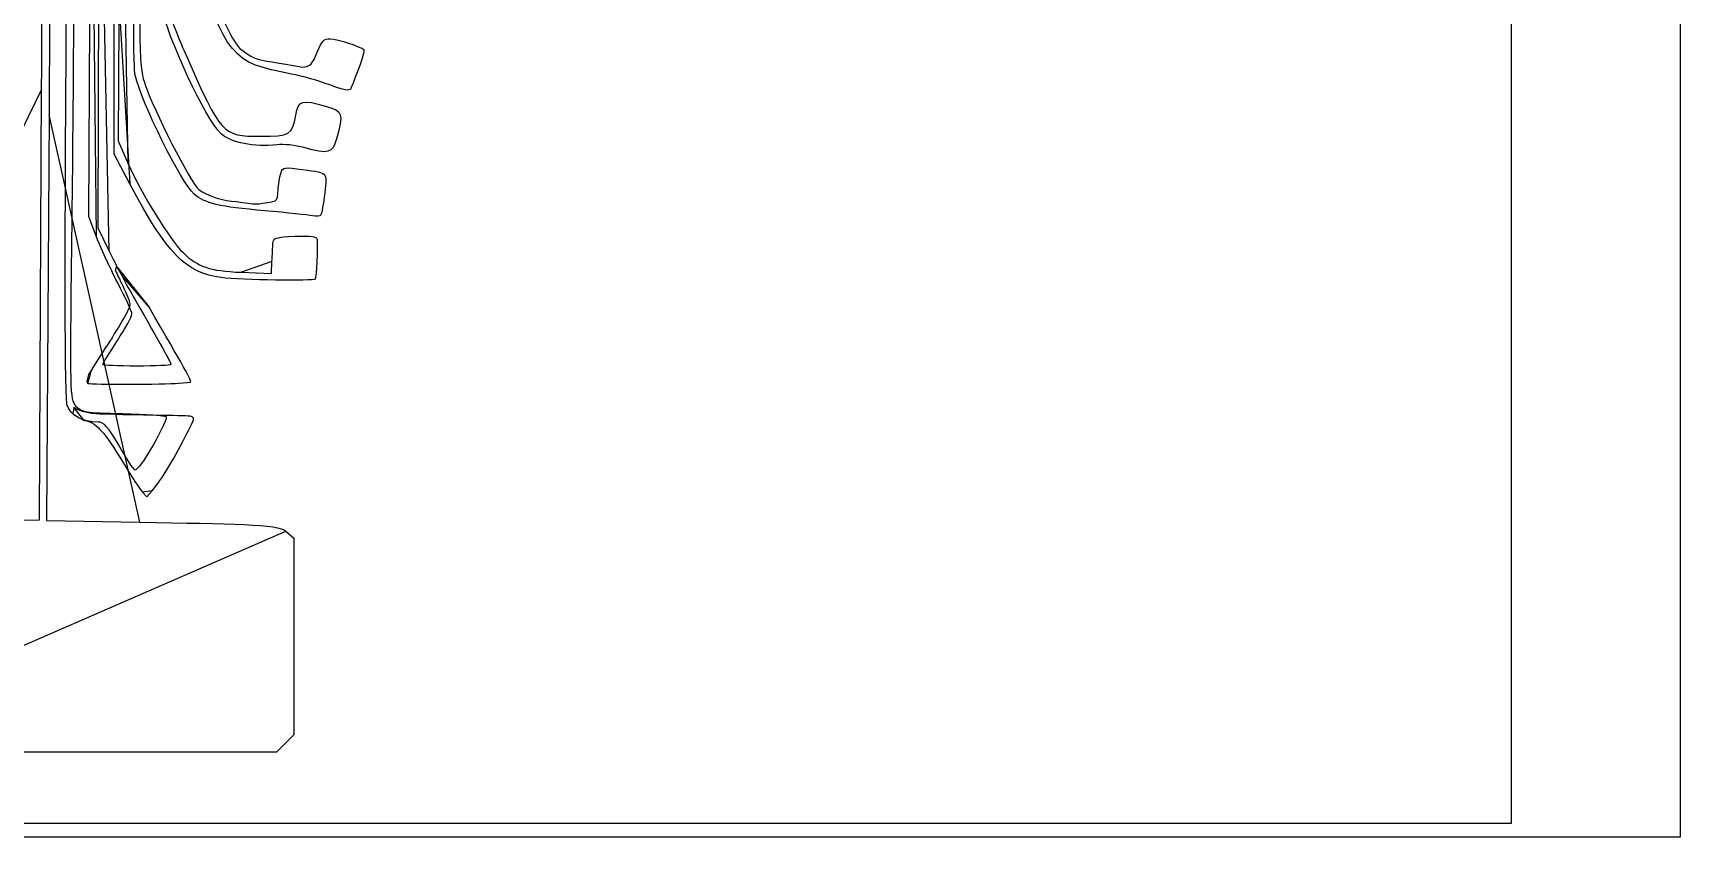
# Model space of a CAD drawing. Extents: x 0 to 138, y 0 to 96.
# Drawn here: x 68.7 to 138, y 0 to 33.8 of the extents above; entities that cross this region are included whole.
import ezdxf

# ---------------------------------------------------------------- set-up
doc = ezdxf.new("R2010")
doc.units = 0
doc.layers.add('Layer_1', color=7, linetype='CONTINUOUS')

msp = doc.modelspace()

# ---------------------------------------------------------------- linework, layer by layer
at = {"layer": 'Layer_1', "color": 7}
for points in [[(0.014465, 95.985521), (137.985535, 95.985521), (137.985535, 0.014463), (0.014465, 0.014463), (0.014465, 95.985521)], [(130.89566, 91.395654), (7.104344, 91.395654), (7.104344, 0.604339), (130.89566, 0.604339), (130.89566, 91.395654)], [(72.399711, 47.039673), (72.295532, 29.277312), (72.718865, 28.312135)], [(71.374452, 25.272734), (71.061913, 26.098454), (71.157824, 45.319331)], [(71.499027, 45.604311), (71.446661, 25.622754), (71.920707, 24.643246)], [(72.78777, 27.474287), (72.128519, 28.720586), (72.128519, 38.468277)], [(58.409434, 9.602235), (58.375257, 12.563364), (58.724177, 12.938742), (59.073647, 13.314118), (65.14627, 13.330656), (68.991548, 13.34663), (69.077538, 31.43476)], [(69.390077, 30.376988), (69.290308, 13.321836), (73.21, 13.249077)], [(81.478781, 29.367713), (81.47991, 29.367713)], [(73.597079, 22.285677), (72.49114, 23.577724), (72.261905, 23.969892)], [(77.482469, 23.754136), (78.7442, 23.697911), (78.767906, 24.203377)], [(71.176826, 19.656557), (71.049095, 19.453738), (70.978017, 19.180722), (71.024922, 19.081831)], [(74.840468, 19.087475), (74.840468, 19.087442)], [(70.43453, 18.066954), (70.39621, 17.801764), (70.656978, 17.640957), (70.871681, 17.528979)], [(73.319443, 14.514358), (73.499204, 14.309561), (73.7224, 14.563222), (73.7224, 14.563208)], [(79.355123, 12.879761), (79.68475, 12.583207), (79.68475, 9.641921), (79.68475, 4.310698), (79.318192, 3.944139), (78.951633, 3.578134), (69.194395, 3.578134), (59.104516, 3.578134), (58.774339, 3.914927)]]:
    msp.add_lwpolyline(points, close=True, dxfattribs=at)
for points in [[(69.722461, 73.513992), (69.654352, 67.222225), (69.458547, 42.132941), (69.390077, 30.376988)], [(69.077538, 31.43476), (69.125014, 41.38298), (69.201733, 50.403934), (69.247865, 51.481354)], [(70.504084, 47.889647), (70.459264, 38.803348), (70.384769, 28.460022), (70.338168, 24.904521)], [(73.012114, 32.038902), (72.927478, 32.398278), (72.927092, 36.650887), (73.010421, 43.869084)], [(73.282759, 42.249061), (73.158728, 32.734503), (73.162157, 32.474461), (73.423871, 31.670689)], [(70.15351, 18.170877), (70.047951, 18.477167), (70.045117, 24.274779), (70.143576, 38.565841)], [(79.594174, 32.08741), (77.050578, 32.568703), (76.8895, 32.764165), (75.402734, 37.180638)], [(76.113251, 35.939853), (76.547898, 34.642277), (77.029883, 33.613281), (77.413567, 33.162279)], [(76.625907, 29.581584), (75.963529, 30.215766), (74.375349, 33.61091), (74.106854, 34.966407)], [(74.370308, 34.933884), (74.448444, 34.600054), (74.79428, 33.690542), (75.138701, 32.91313)], [(80.67125, 33.001875), (80.857514, 33.482192), (80.957505, 33.586137), (81.219709, 33.570728)], [(81.219709, 33.570728), (81.53562, 33.552214), (82.494069, 33.242142), (82.625859, 33.115977)], [(75.138701, 32.91313), (76.64421, 29.514957), (76.680461, 29.475751), (78.269053, 29.475751)], [(77.413567, 33.162279), (78.274867, 32.558425), (77.862015, 32.792421), (80.0594, 32.371836)], [(80.0594, 32.371836), (80.374287, 32.406637), (80.484153, 32.519382), (80.67125, 33.001875)], [(82.625859, 33.115977), (82.662985, 33.08042), (82.569866, 32.731743), (82.4186, 32.340967)], [(75.491479, 27.042688), (74.956154, 27.50615), (73.28465, 30.874566), (73.012114, 32.038902)], [(81.204274, 31.628799), (80.748858, 31.799667), (80.024159, 32.00604), (79.594174, 32.08741)], [(82.4186, 32.340967), (82.267332, 31.950188), (82.118449, 31.560368), (82.087873, 31.474457)], [(73.423871, 31.670689), (73.769333, 30.609748), (75.352346, 27.514659), (75.689364, 27.241124)], [(82.087873, 31.474457), (82.048201, 31.363101), (81.794545, 31.407319), (81.204274, 31.628799)], [(79.763948, 30.357145), (79.873026, 30.99026), (80.021712, 31.032785), (81.063163, 30.729216)], [(81.063163, 30.729216), (81.743666, 30.530867), (81.776045, 30.424644), (81.478781, 29.367713)], [(78.269053, 29.475751), (79.534422, 29.475751), (79.620889, 29.526729), (79.763948, 30.357145)], [(78.980699, 29.115254), (78.02135, 29.002329), (77.02493, 29.199546), (76.625907, 29.581584)], [(80.109588, 29.000604), (79.771991, 29.096907), (79.26385, 29.148616), (78.980699, 29.115254)], [(81.47991, 29.367713), (81.305945, 28.749156), (81.143241, 28.705713), (80.109588, 29.000604)], [(72.718865, 28.312135), (73.240339, 27.12381), (74.494791, 25.090938), (75.012474, 24.595291)], [(79.017052, 27.043238), (79.017052, 27.213836), (79.056083, 27.539537), (79.103593, 27.766983)], [(79.103593, 27.766983), (79.188714, 28.174548), (79.198899, 28.179372), (79.819622, 28.102672)], [(79.819622, 28.102672), (81.160936, 27.936923), (81.087099, 28.00077), (80.983238, 27.087886)], [(76.630293, 23.532549), (75.164482, 23.708955), (74.323019, 24.571671), (72.78777, 27.474287)], [(78.4719, 26.341541), (76.53486, 26.509257), (75.948309, 26.647167), (75.491479, 27.042688)], [(75.689364, 27.241124), (76.019587, 26.973083), (76.763767, 26.732904), (77.264187, 26.732904)], [(78.812551, 26.732904), (78.936986, 26.732904), (79.017052, 26.854598), (79.017052, 27.043238)], [(80.983238, 27.087886), (80.932407, 26.641159), (80.861436, 26.227034), (80.825589, 26.167356)], [(77.264187, 26.732904), (78.121914, 26.592123), (78.092983, 26.602342), (78.812551, 26.732904)], [(80.468953, 26.126566), (80.308335, 26.163741), (79.409677, 26.260356), (78.4719, 26.341541)], [(80.825589, 26.167356), (80.789343, 26.107917), (80.629292, 26.089468), (80.468953, 26.126566)], [(72.282855, 23.307652), (71.955082, 23.934721), (71.546271, 24.818802), (71.374452, 25.272734)], [(78.767906, 24.203377), (78.780747, 24.481298), (78.796594, 24.826473), (78.803734, 24.970115)], [(78.803734, 24.970115), (78.81508, 25.200172), (78.92625, 25.235974), (79.735288, 25.269977)], [(79.735288, 25.269977), (80.41285, 25.298458), (80.657105, 25.264163), (80.665741, 25.139339)], [(80.665741, 25.139339), (80.689165, 24.798725), (80.629887, 23.53674), (80.587466, 23.47081)], [(70.338168, 24.904521), (70.25699, 18.71059), (70.264094, 18.427634), (70.509046, 18.146623)], [(71.920707, 24.643246), (72.181523, 24.104529), (72.666138, 23.193814), (72.99723, 22.619185)], [(75.012474, 24.595291), (75.661348, 23.974035), (76.12914, 23.814503), (77.482469, 23.754136)], [(72.261905, 23.969892), (72.191925, 24.089608), (72.19186, 23.819117), (72.19186, 23.811102)], [(72.19186, 23.811102), (72.19186, 23.803087), (72.307656, 23.558107), (72.449185, 23.266786)], [(72.878719, 21.997966), (72.878719, 22.09104), (72.610644, 22.680585), (72.282855, 23.307652)], [(72.449185, 23.266786), (72.590717, 22.97547), (72.730165, 22.650686), (72.759079, 22.545042)], [(80.587466, 23.47081), (80.529594, 23.380821), (77.497977, 23.428113), (76.630293, 23.532549)], [(72.759079, 22.545042), (72.810842, 22.355916), (72.80846, 22.346863), (72.604108, 21.955285)], [(72.99723, 22.619185), (74.07967, 20.740516), (74.515828, 19.954476), (74.515828, 19.8824)], [(75.347142, 19.142613), (75.392752, 19.187179), (75.056828, 19.790502), (73.597079, 22.285677)], [(72.604108, 21.955285), (72.489961, 21.736552), (72.193311, 21.242897), (71.944893, 20.858268)], [(72.265216, 20.884509), (72.602816, 21.40391), (72.878719, 21.904877), (72.878719, 21.997966)], [(71.944893, 20.858268), (71.696473, 20.473644), (71.350841, 19.932872), (71.176826, 19.656557)], [(71.651162, 19.875784), (71.651162, 19.9112), (71.927616, 20.365121), (72.265216, 20.884509)], [(73.08322, 19.811294), (72.295476, 19.811294), (71.651162, 19.840357), (71.651162, 19.875784)], [(74.515828, 19.8824), (74.515828, 19.843439), (73.87095, 19.811294), (73.08322, 19.811294)], [(71.024922, 19.081831), (71.185905, 19.035262), (74.236273, 19.047298), (74.840468, 19.087475)], [(74.840468, 19.087442), (75.106169, 19.105137), (75.334168, 19.129927), (75.347142, 19.142613)], [(71.45493, 17.46036), (70.800686, 17.46036), (70.305103, 17.73109), (70.15351, 18.170877)], [(71.922076, 17.787763), (71.421464, 17.805995), (70.916685, 17.774866), (70.43453, 18.066954)], [(70.509046, 18.146623), (70.745494, 17.875359), (70.895247, 17.850309), (72.500033, 17.813138)], [(70.871681, 17.528979), (71.204915, 17.491929), (71.393011, 17.289616), (71.613796, 17.065918)], [(72.319786, 16.489671), (71.881825, 17.253694), (71.69752, 17.46036), (71.45493, 17.46036)], [(75.367216, 17.695846), (75.222148, 17.739435), (73.44375, 17.732318), (71.922076, 17.787763)], [(72.500033, 17.813138), (73.454334, 17.791012), (74.272899, 17.736593), (74.319596, 17.69187)], [(74.319596, 17.69187), (74.366298, 17.647166), (74.117632, 17.106007), (73.766725, 16.489671)], [(74.276616, 15.336087), (74.652327, 15.925407), (75.470481, 17.467466), (75.470481, 17.586288)], [(75.470481, 17.586288), (75.470481, 17.629484), (75.424016, 17.678789), (75.367216, 17.695846)], [(71.613796, 17.065918), (71.748187, 16.929751), (72.14649, 16.346028), (72.498913, 15.768745)], [(73.002191, 15.444015), (72.932764, 15.485084), (72.625921, 15.955636), (72.319786, 16.489671)], [(73.766725, 16.489671), (73.415838, 15.873337), (73.071595, 15.402943), (73.002191, 15.444015)], [(72.498913, 15.768745), (72.851332, 15.191465), (73.220575, 14.62699), (73.319443, 14.514358)], [(73.7224, 14.563208), (73.845158, 14.702719), (74.094555, 15.050515), (74.276616, 15.336087)], [(73.21, 13.249077), (77.047341, 13.177892), (79.032182, 13.170238), (79.355123, 12.879761)]]:
    msp.add_open_spline(points, degree=3, dxfattribs=at)

doc.saveas('drawing.dxf')
